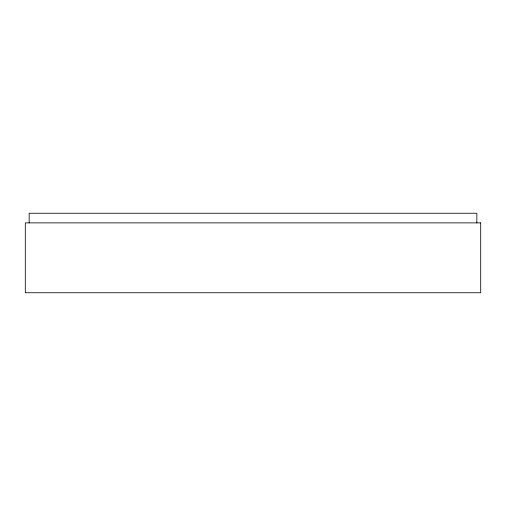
<?xml version="1.0" encoding="UTF-8"?>
<svg xmlns="http://www.w3.org/2000/svg" width="506" height="506" viewBox="0 0 506 506"><rect width="100%" height="100%" fill="white"/><g stroke="black" fill="none" stroke-linecap="round" stroke-linejoin="round"><path stroke-width="0.76" d="M476.842 222.88L476.842 213.241L29.158 213.241L29.158 222.88M480.7 222.88L25.3 222.88L25.3 292.759L480.7 292.759L480.7 222.88"/></g></svg>
